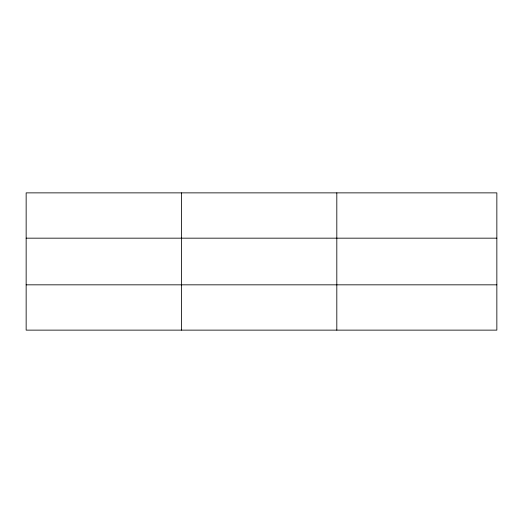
<?xml version="1.0" encoding="UTF-8"?>
<svg xmlns="http://www.w3.org/2000/svg" width="523" height="523" viewBox="0 0 523 523"><rect width="100%" height="100%" fill="white"/><g stroke="black" fill="none" stroke-linecap="round" stroke-linejoin="round"><path stroke-width="0.78" d="M181.481 192.869L181.481 330.131M336.812 192.869L336.812 330.131M496.85 238.168L496.85 192.869L26.15 192.869L26.15 330.131L496.85 330.131L496.85 238.168L26.15 238.168M26.15 284.832L496.85 284.832"/></g></svg>
